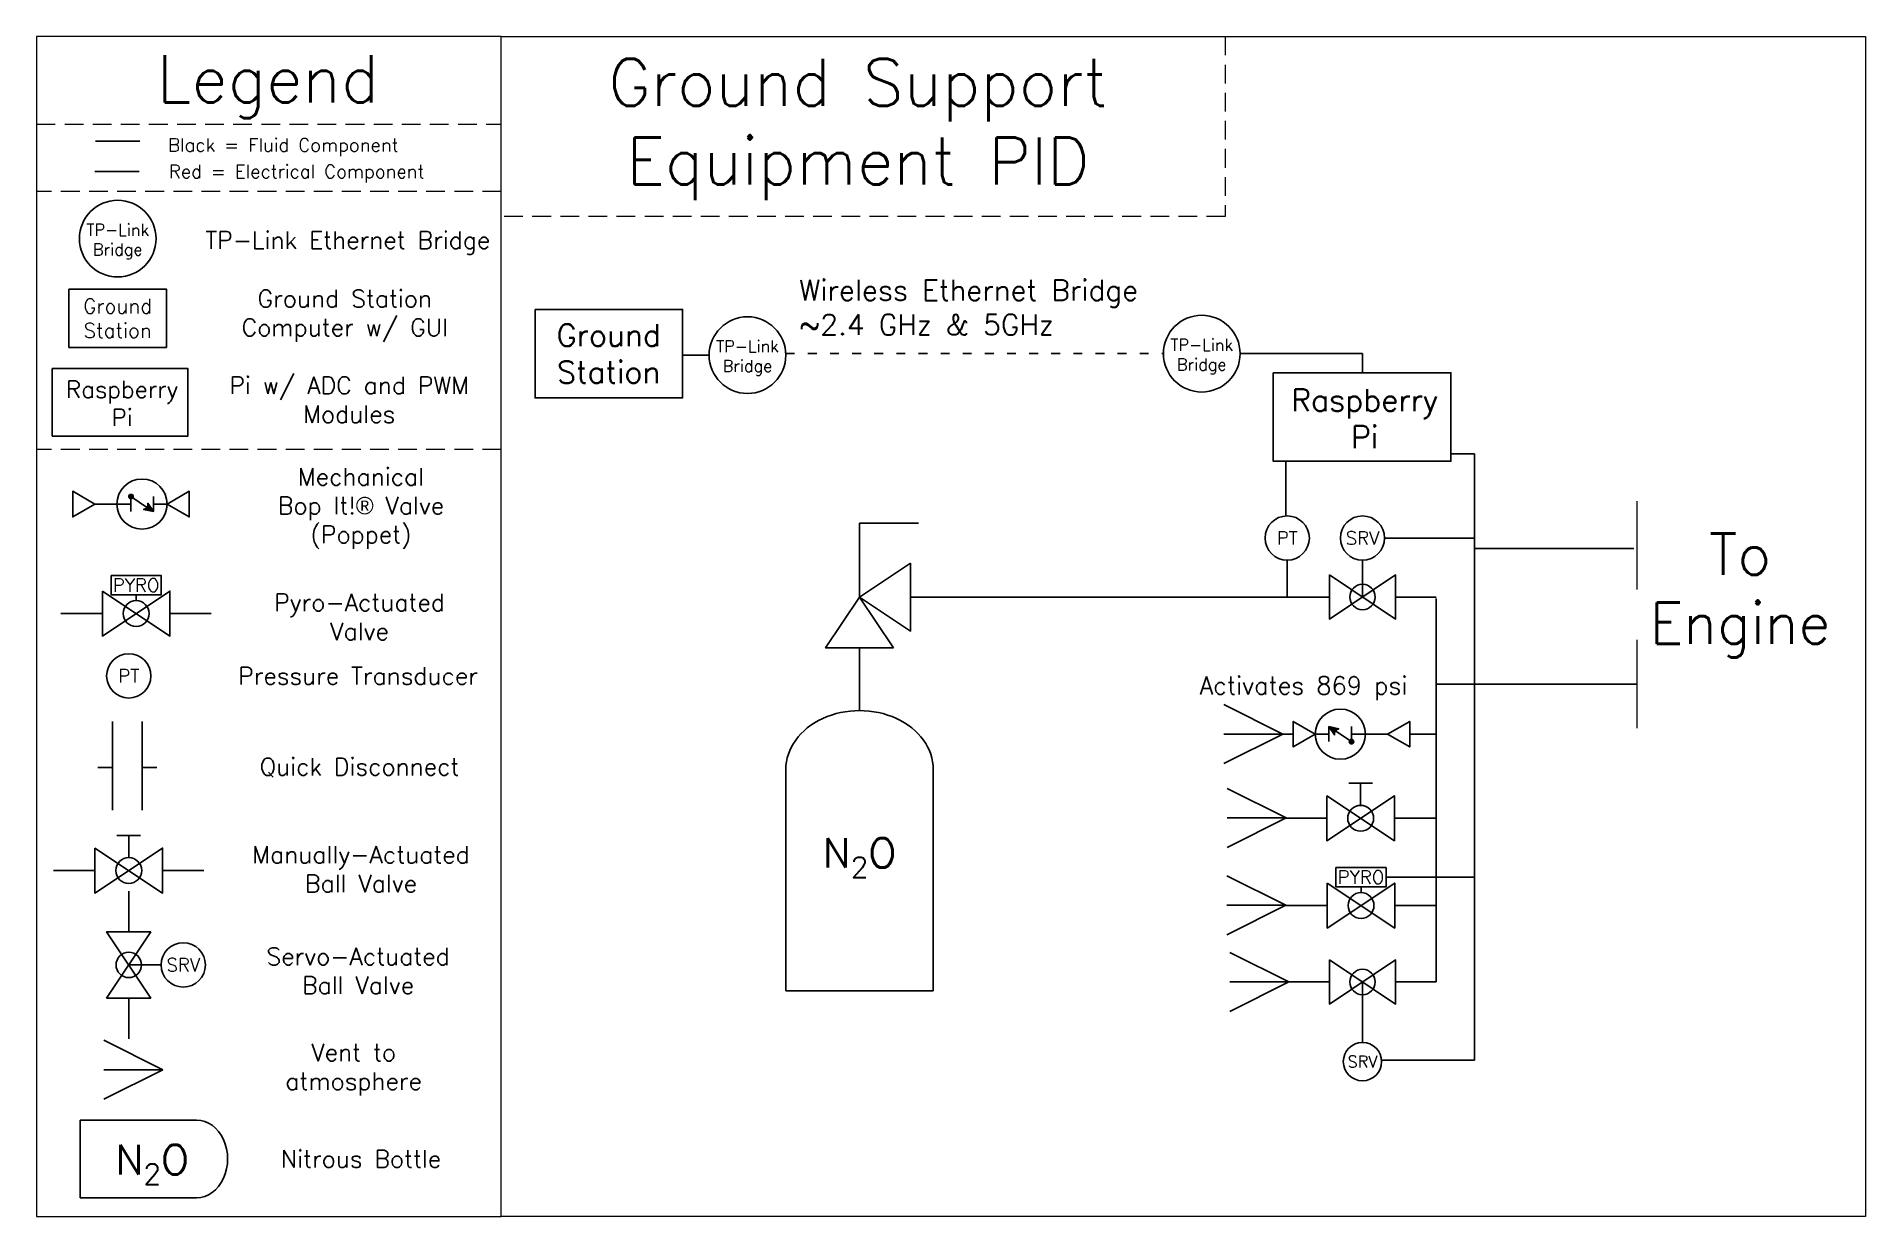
# Model space of a CAD drawing. Header units: millimetres. Extents: x -148 to 472, y 65 to 465.
import ezdxf

# ---------------------------------------------------------------- set-up
doc = ezdxf.new("R2010")
doc.units = ezdxf.units.MM
doc.header["$LTSCALE"] = 0.25
doc.linetypes.add('ACAD_ISO03W100', pattern=[30, 12, -18])
doc.linetypes.add('DASHEDX2', pattern=[38.1, 25.4, -12.7])
for name, color, linetype, lineweight in [('Boundaries', 52, 'DASHEDX2', 20), ('GSE Electronics', 10, 'Continuous', 25), ('Plumbing', 250, 'Continuous', 25)]:
    doc.layers.add(name, color=color, linetype=linetype, lineweight=lineweight)
doc.styles.add('Romans-450', font='romans.shx')
doc.linetypes.add('ZIGZAG', pattern='A,0.00254,-5.08,[131,ltypeshp.shx,S=5.08,R=0,X=-5.08,Y=0],-10.16,[131,ltypeshp.shx,S=5.08,R=180,X=5.08,Y=0],-5.08', length=20.32254)

# ---------------------------------------------------------------- blocks, each defined once
blk = doc.blocks.new('GLV-A')
at = {"color": 0, "linetype": 'ByBlock', "lineweight": -2}
for p, q in [((3, 0), (6.68, 0)), ((0, -3), (0, -6.68))]:
    blk.add_line(p, q, dxfattribs=at)
for points in [[(3, 2), (0, 0), (3, -2), (3, 2)], [(2, -3), (0, 0), (-2, -3), (2, -3)]]:
    blk.add_lwpolyline(points, dxfattribs=at)
blk = doc.blocks.new('BV-MH1')
at = {"color": 0, "linetype": 'ByBlock', "lineweight": -2}
for p, q in [((-3, 0), (-6.68, 0)), ((3, 0), (6.68, 0))]:
    blk.add_line(p, q, dxfattribs=at)
blk.add_lwpolyline([(-3, 2), (3, -2), (3, 2), (-3, -2)], close=True, dxfattribs=at)
blk.add_circle((0, 0), 1.15, dxfattribs=at)
blk = doc.blocks.new('CV-1')
at = {"linetype": 'ByBlock', "lineweight": -2}
h = blk.add_hatch(color=0, dxfattribs=at)
h.dxf.hatch_style = 1
edge = h.paths.add_edge_path()
edge.add_arc((0, 2), 0.6, 0, 360)
h = blk.add_hatch(color=0, dxfattribs=at)
h.dxf.hatch_style = 1
h.paths.add_polyline_path([(4.47, 0.21), (4.45, -0.97), (3.37, -1.43), (6, -2)])
at = {"color": 0, "linetype": 'ByBlock', "lineweight": -2}
for p, q in [((0, 0), (-3.68, 0)), ((6, 0), (9.68, 0))]:
    blk.add_line(p, q, dxfattribs=at)
for points in [[(0, -2), (0, 2), (4.45, -0.97)], [(6, -2), (6, 2)]]:
    blk.add_lwpolyline(points, dxfattribs=at)
blk.add_lwpolyline([(6, -2), (4.47, 0.21), (4.45, -0.97), (3.37, -1.43)], close=True, dxfattribs=at)
blk.add_circle((0, 2), 0.6, dxfattribs=at)

msp = doc.modelspace()

# ---------------------------------------------------------------- linework, layer by layer
at = {"layer": 'Boundaries'}
for p, q in [((255.5, 465), (255.5, 404)), ((-147.5, 435.25), (10, 435.25)), ((10, 412.5), (-147.5, 412.5)), ((255.5, 404), (10, 404)), ((10, 325), (-147.5, 325))]:
    msp.add_line(p, q, dxfattribs=at)
at = {"layer": 'Boundaries', "linetype": 'ZIGZAG'}
for p, q in [((395, 307.5), (395, 277.5)), ((395, 260.5), (395, 230.5))]:
    msp.add_line(p, q, dxfattribs=at)
at = {"layer": 'Boundaries', "linetype": 'ByBlock'}
for points in [[(10, 465), (-147.5, 465), (-147.5, 65), (10, 65)], [(472.5, 65), (10, 65), (10, 465), (472.5, 465)]]:
    msp.add_lwpolyline(points, close=True, dxfattribs=at)
at = {"layer": 'GSE Electronics'}
for p, q in [((-127.75, 419.25), (-112.75, 419.25)), ((80.5, 357), (71.5, 357)), ((260.5, 357.5), (302, 357.5)), ((302, 357.5), (302, 351)), ((309.5, 295), (340, 295)), ((394, 291.5), (340, 291.5)), ((310, 180), (340, 180))]:
    msp.add_line(p, q, dxfattribs=at)
at = {"layer": 'GSE Electronics', "linetype": 'ByBlock'}
for p, q in [((340, 323.5), (332, 323.5)), ((340, 118), (340, 323.5)), ((276, 302.5), (276, 321)), ((308.5, 118), (340, 118))]:
    msp.add_line(p, q, dxfattribs=at)
for points in [[(-136.51, 379.4), (-103.51, 379.4), (-103.51, 359.6), (-136.51, 359.6)], [(21.5, 372.5), (71.5, 372.5), (71.5, 342.5), (21.5, 342.5)], [(-142.17, 352.45), (-96.17, 352.45), (-96.17, 329.55), (-142.17, 329.55)], [(271.75, 351), (332, 351), (332, 321), (271.75, 321)]]:
    msp.add_lwpolyline(points, close=True, dxfattribs=at)
for centre in [(-120, 396.5), (93.5, 357), (247.5, 357.5)]:
    msp.add_circle(centre, 13, dxfattribs=at)
at = {"layer": 'Plumbing'}
for p, q in [((-127.5, 429.5), (-112.5, 429.5)), ((-113.75, 273.75), (-113.75, 275.75)), ((278.5, 228.5), (275, 228.5)), ((318, 228.5), (327, 228.5)), ((297.38, 211.88), (305.38, 211.88)), ((301.38, 204.38), (301.38, 211.88)), ((-120.25, 194.15), (-112.25, 194.15)), ((-116.25, 186.65), (-116.25, 194.15)), ((301.5, 174.75), (301.5, 176.75))]:
    msp.add_line(p, q, dxfattribs=at)
at = {"layer": 'Plumbing', "color": 114, "linetype": 'ACAD_ISO03W100', "true_color": 0x139b48}
msp.add_line((106.5, 357.5), (234.5, 357.5), dxfattribs=at)
at = {"layer": 'Plumbing', "linetype": 'ZIGZAG', "ltscale": 0.25}
for p, q in [((-127.75, 306.5), (-120.25, 306.5)), ((310.5, 228.5), (303, 228.5))]:
    msp.add_line(p, q, dxfattribs=at)
at = {"layer": 'Plumbing', "linetype": 'ByBlock'}
for p, q in [((131.52, 274.99), (131.52, 299.99)), ((131.52, 299.99), (151.52, 299.99)), ((276.5, 275), (276.5, 287.5)), ((302, 275), (302, 287.5)), ((302, 276), (302, 281)), ((279.5, 275), (168.5, 275)), ((327, 274.5), (327, 144.5)), ((395, 245.5), (327, 245.5)), ((275, 228.5), (255, 238.5)), ((-121.75, 232.75), (-121.75, 202.75)), ((-111.75, 232.75), (-111.75, 202.75)), ((275, 228.5), (255, 228.5)), ((255, 218.5), (275, 228.5)), ((-121.75, 217.25), (-126.75, 217.25)), ((-111.75, 217.25), (-106.75, 217.25)), ((106.5, 216.5), (106.5, 141.5)), ((156.5, 141.5), (156.5, 216.5)), ((276.12, 200.12), (256.12, 210.12)), ((276.12, 200.12), (256.12, 200.12)), ((256.12, 190.12), (276.12, 200.12)), ((276, 170.5), (256, 180.5)), ((276, 170.5), (256, 170.5)), ((256, 160.5), (276, 170.5)), ((-116.26, 150.25), (-105.26, 150.25)), ((277, 144.5), (257, 154.5)), ((277, 144.5), (257, 144.5)), ((257, 134.5), (277, 144.5)), ((302, 144.5), (302, 124)), ((106.5, 141.5), (156.5, 141.5)), ((-104.75, 114.75), (-124.75, 124.75)), ((-104.75, 114.75), (-124.75, 114.75)), ((-124.75, 104.75), (-104.75, 114.75)), ((-132.72, 97.66), (-132.72, 71.34)), ((-93.25, 97.66), (-132.72, 97.66)), ((-132.72, 71.34), (-93.25, 71.34))]:
    msp.add_line(p, q, dxfattribs=at)
at = {"layer": 'Plumbing'}
for points in [[(-127.75, 306.5), (-135.25, 302.17), (-135.25, 310.83)], [(-103.25, 306.5), (-95.75, 302.17), (-95.75, 310.83)], [(-122.25, 282.25), (-105.25, 282.25), (-105.25, 275.75), (-122.25, 275.75)], [(286, 228.5), (278.5, 232.83), (278.5, 224.17)], [(310.5, 228.5), (318, 232.83), (318, 224.17)], [(293, 183.25), (310, 183.25), (310, 176.75), (293, 176.75)]]:
    msp.add_lwpolyline(points, close=True, dxfattribs=at)
for centre in [(-111.75, 306.5), (294.5, 228.5)]:
    msp.add_circle(centre, 8.5, dxfattribs=at)
at = {"layer": 'Plumbing', "linetype": 'ByBlock'}
for centre, radius in [((276.5, 295), 7.5), ((302, 295), 7.5), ((-116.25, 248.25), 7.5), ((-97.76, 150.25), 7.5), ((302, 117.5), 6.5)]:
    msp.add_circle(centre, radius, dxfattribs=at)
for centre, major_axis in [((131.5, 216.5), (25, 0)), ((-93.25, 84.5), (0, -13.16))]:
    msp.add_ellipse(centre, major_axis=major_axis, ratio=0.8, start_param=0, end_param=3.141593, dxfattribs=at)

# ---------------------------------------------------------------- block references
for name, p, xscale, yscale, zscale in [('CV-1', (-115.5, 306.5), 1.271987847056595, 1.271987847056595, 1.271987847056595), ('GLV-A', (131.52, 274.99), 5.758740703017875, 5.758740703017875, 5.758740703017875), ('BV-MH1', (302, 275), 3.741140726637044, 3.741140726637044, 3.741140726637044), ('BV-MH1', (-113.75, 269.38), 3.815963541169785, 3.815963541169785, 3.815963541169785), ('BV-MH1', (301.38, 199.98), 3.815963541169785, 3.815963541169785, 3.815963541169785), ('BV-MH1', (-116.25, 182.25), 3.815963541169785, 3.815963541169785, 3.815963541169785), ('BV-MH1', (301.5, 170.38), 3.815963541169785, 3.815963541169785, 3.815963541169785), ('BV-MH1', (302, 144.48), 3.741140726637044, 3.741140726637044, 3.741140726637044)]:
    msp.add_blockref(name, p, dxfattribs=dict(at, xscale=xscale, yscale=yscale, zscale=zscale))
for name, p, xscale, yscale, zscale, rotation in [('CV-1', (298.25, 228.5), 1.271987847056595, 1.271987847056595, 1.271987847056595, 180), ('BV-MH1', (-116.26, 150.25), 3.741140726637044, 3.741140726637044, 3.741140726637044, 90)]:
    msp.add_blockref(name, p, dxfattribs=dict(at, xscale=xscale, yscale=yscale, zscale=zscale, rotation=rotation))

# ---------------------------------------------------------------- texts
at = {"layer": 'GSE Electronics', "attachment_point": 1, "style": 'Romans-450'}
for s, width, heights, insert, char_height in [('\\pxqc;Red = Electrical Component', 104.8054, [13.98], (-111.75, 421.5), 4.5), ('Wireless Ethernet Bridge\\P~2.4 GHz & 5GHz', 171.2909, [22.71], (111, 382.5), 7)]:
    msp.add_mtext_dynamic_manual_height_columns(s, width=width, gutter_width=35, heights=heights, dxfattribs=dict(at, insert=insert, char_height=char_height))
at = {"layer": 'GSE Electronics', "linetype": 'ByBlock', "attachment_point": 5, "style": 'Romans-450'}
for s, width, gutter_width, insert, char_height in [('\\pxqc;TP-Link\\PBridge', 20, 29.36, (-120, 395.5), 4), ('\\pxqc;TP-Link Ethernet Bridge', 98.0854, 29.36, (-42, 395), 5.8715), ('\\pxqc;Ground Station Computer w/ GUI', 98.0854, 29.36, (-43, 370.31), 5.8715), ('Ground\\PStation', 29.7, 19.38, (-120.01, 369.5), 4.95), ('Ground\\PStation', 45, 29.36, (46.5, 357.5), 7.5), ('\\pxqc;TP-Link\\PBridge', 20, 29.36, (93.5, 356), 4), ('\\pxqc;TP-Link\\PBridge', 20, 29.36, (247.5, 356.5), 4), ('Raspberry\\PPi', 34.3568, 22.41, (-118.5, 340.62), 5.726), ('\\pxqc;Pi w/ ADC and PWM Modules', 98.0854, 29.36, (-41.5, 341.87), 5.8715), ('Raspberry\\PPi', 45, 29.36, (302.75, 335.5), 7.5)]:
    msp.add_mtext_dynamic_manual_height_columns(s, width=width, gutter_width=gutter_width, heights=[0], dxfattribs=dict(at, insert=insert, char_height=char_height))
at = {"layer": 'Plumbing', "linetype": 'ByBlock', "style": 'Romans-450'}
for s, width, gutter_width, heights, insert, char_height, attachment_point in [('\\pxqc;Legend', 150, 29.36, [0], (-69, 448), 16, 5), ('\\pxqc;Ground Support Equipment PID', 200, 29.36, [0], (131, 433.5), 16, 5), ('\\pxqc;Mechanical\\PBop It!{\\fArial|b0|i0|c0|p34;®} Valve\\P(Poppet)', 145.875, 29.36, [0], (-37.5, 305), 5.8715, 5), ('\\pxqc;PT', 30, 88.07, [15], (276.5, 295), 4.5, 5), ('\\pxqc;SRV', 30, 88.07, [15], (302, 295), 4.5, 5), ('\\pxqc;To\\PEngine', 200, 29.36, [0], (430, 275.5), 14, 5), ('\\pxqc;Pyro-Actuated\\PValve', 96.125, 29.36, [0], (-38, 268.25), 5.8715, 5), ('\\pxqc;PT', 30, 88.07, [15], (-116.25, 248.25), 4.5, 5), ('\\pxqc;Pressure Transducer', 98.0854, 29.36, [0], (-38.5, 248.25), 5.8715, 5), ('\\pxqc;Quick Disconnect', 98.0854, 29.36, [0], (-38, 217.19), 5.8715, 5), ('\\A1;\\pxqc;N{\\H0.7x;\\S^ 2;}O', 50, 29.36, [0], (106.5, 193.25), 10, 1), ('\\pxqc;Manually-Actuated Ball Valve', 70.5, 29.36, [0], (-37.5, 182.75), 5.8715, 5), ('\\pxqc;Servo-Actuated Ball Valve', 70.5, 29.36, [0], (-38.5, 148.25), 5.8715, 5), ('\\pxqc;SRV', 30, 88.07, [15], (-97.76, 150.25), 4.5, 5), ('\\pxqc;Vent to atmosphere', 70, 29.36, [0], (-40, 114.75), 5.8715, 5), ('\\pxqc;SRV', 26.6667, 78.29, [13.33], (302, 117.5), 4, 5), ('\\A1;\\pxqc;N{\\H0.7x;\\S^ 2;}O', 50, 29.36, [0], (-133.28, 89.25), 10, 1), ('\\pxqc;Nitrous Bottle', 88.5, 29.36, [0], (-37.5, 84.5), 5.8715, 5)]:
    msp.add_mtext_dynamic_manual_height_columns(s, width=width, gutter_width=gutter_width, heights=heights, dxfattribs=dict(at, insert=insert, char_height=char_height, attachment_point=attachment_point))
at = {"layer": 'Plumbing', "attachment_point": 1, "style": 'Romans-450'}
for s, width, heights, insert, char_height in [('\\pxqc;Black = Fluid Component', 90.75, [15.16], (-109.25, 430.5), 4.5), ('\\pxqc;PYRO', 9, [0], (-118.25, 281.25), 4.5), ('\\pxqc;Activates 869 psi', 84, [14.28], (240, 248), 6), ('\\pxqc;PYRO', 9, [0], (297, 182.25), 4.5)]:
    msp.add_mtext_dynamic_manual_height_columns(s, width=width, gutter_width=35, heights=heights, dxfattribs=dict(at, insert=insert, char_height=char_height))

doc.saveas('drawing.dxf')
